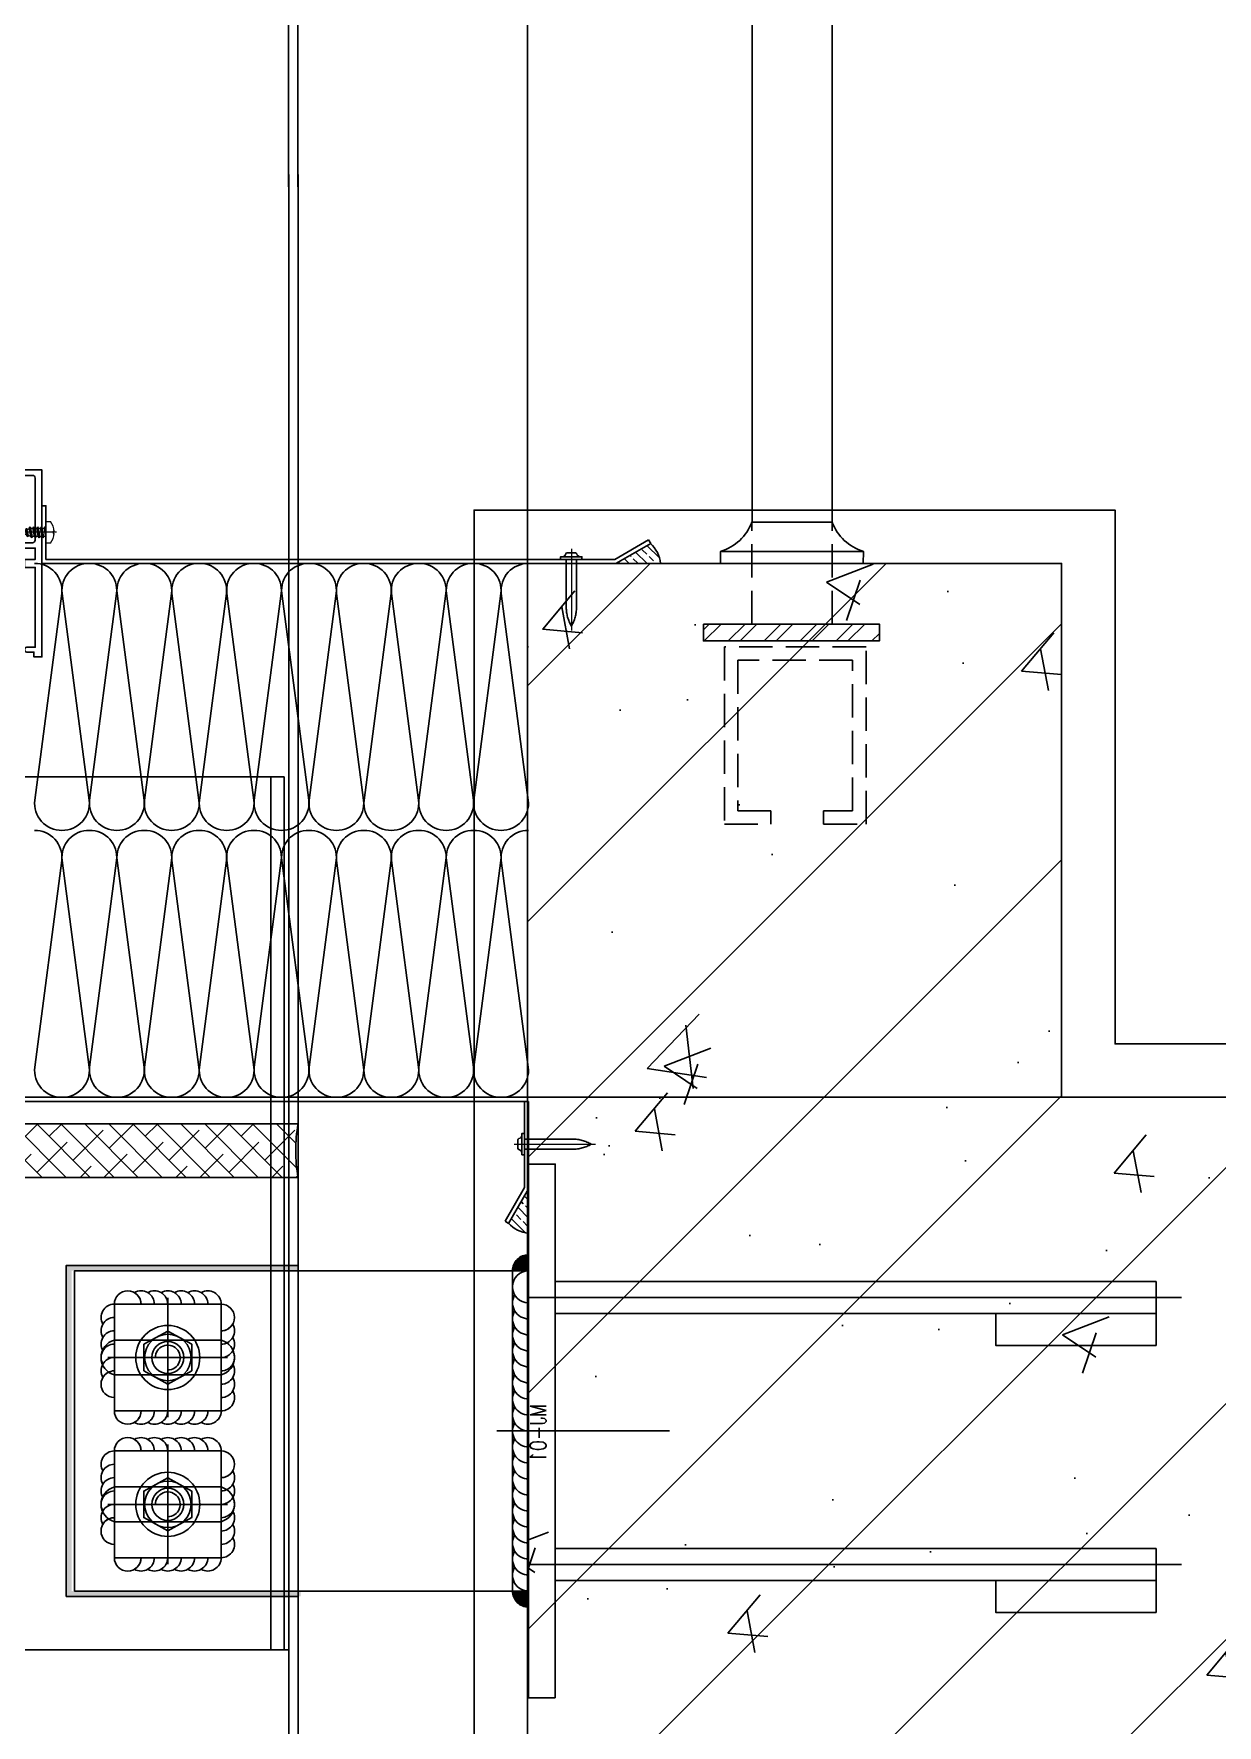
# Model space of a CAD drawing. Extents: x 6843040 to 15500510, y -6507076 to -4940511.
# Drawn here: x 7657600 to 7658043, y -6157280 to -6156646 of the extents above; entities that cross this region are included whole.
import ezdxf
from ezdxf.enums import TextEntityAlignment as Align

# ---------------------------------------------------------------- set-up
doc = ezdxf.new("R2010")
doc.units = 0
doc.header["$LTSCALE"] = 1000
doc.header["$MEASUREMENT"] = 0
for name, pattern in [('ACAD_ISO04W100', [30.5, 24, -3, 0.5, -3]), ('CENTER', [50.8, 31.75, -6.35, 6.35, -6.35]), ('CONTINOUS', [0]), ('DASH', [0.35, 0.25, -0.1]), ('DOTE', [2.42, 2, -0.2, 0.02, -0.2]), ('HIDDEN', [0.375, 0.25, -0.125])]:
    doc.linetypes.add(name, pattern=pattern)
for name, color, linetype, lineweight in [('002CEN', 1, 'CENTER', 13), ('003DOT', 253, 'HIDDEN', 13), ('009CON', 6, 'CONTINOUS', 15)]:
    doc.layers.add(name, color=color, linetype=linetype, lineweight=lineweight)
for name, color, linetype in [('DOTE', 8, 'DOTE'), ('E_LINE_1', 1, 'Continuous'), ('GC', 3, 'Continuous'), ('LT-dim 1', 3, 'Continuous'), ('LT-dim 10', 253, 'Continuous'), ('LT-dim 2', 253, 'Continuous'), ('LT-dim 4', 253, 'Continuous'), ('LT-dim 5', 3, 'Continuous'), ('LT-dim 50', 253, 'Continuous'), ('LT-dim 8', 253, 'Continuous'), ('LT-Fill-密封胶', 113, 'Continuous'), ('LT-Fill-玻璃1', 14, 'Continuous'), ('LT-中线', 6, 'Continuous'), ('LT-文字标注', 7, 'Continuous'), ('LT-焊缝', 1, 'Continuous'), ('LT-铝板', 31, 'Continuous'), ('PUB_HATCH', 8, 'Continuous'), ('Q02中线', 3, 'Continuous'), ('Q03轴线', 1, 'ACAD_ISO04W100'), ('Q08虚线', 75, 'HIDDEN'), ('Q09辅材', 31, 'Continuous'), ('WALL6', 5, 'Continuous'), ('WELDING', 1, 'Continuous'), ('XC', 61, 'Continuous'), ('实体', 7, 'Continuous'), ('批荡层', 213, 'Continuous'), ('紧固件', 40, 'Continuous')]:
    doc.layers.add(name, color=color, linetype=linetype)
doc.styles.add('LT-文字标注', font='romans.shx', dxfattribs={"width": 0.8, "bigfont": 'gbhzfs.shx'})

# ---------------------------------------------------------------- blocks, each defined once
blk = doc.blocks.new('gtdwer34')
at = {"layer": 'WALL6'}
h = blk.add_hatch(dxfattribs=at)
h.set_pattern_fill('ANSI32', color=256, scale=2, style=0)
h.set_pattern_definition([(45, (2115741.957, -882245.928), (-6.73519209, 6.73519209), []), (45, (2115746.447, -882245.928), (-6.73519209, 6.73519209), [])])
h.paths.add_polyline_path([(44309.1, -285946.85), (44243.18, -285946.85), (44243.18, -285953.18), (44309.1, -285953.18)])
for p, q in [((44261.39, -285908.68), (44261.39, -284868.85)), ((44291.39, -285908.79), (44291.39, -284868.85))]:
    blk.add_line(p, q, dxfattribs=at)
at = {"layer": 'WALL6', "linetype": 'DASH', "ltscale": 0.05}
for p, q in [((44261.35, -285946.85), (44261.35, -285908.68)), ((44291.35, -285946.85), (44291.35, -285908.68))]:
    blk.add_line(p, q, dxfattribs=at)
at = {"layer": 'WALL6'}
for points in [[(44249.63, -285924.13), (44249.63, -285919.6, 0.231992), (44261.35, -285908.68), (44290.93, -285908.68)], [(44302.98, -285924.13), (44303.07, -285919.6, -0.231992), (44291.35, -285908.68), (44285.9, -285908.68)]]:
    blk.add_lwpolyline(points, format="xyb", dxfattribs=at)
blk.add_lwpolyline([(44303.07, -285919.6), (44250.05, -285919.6)], dxfattribs=at)
blk.add_lwpolyline([(44243.18, -285946.85), (44309.1, -285946.85), (44309.1, -285953.18), (44243.18, -285953.18)], close=True, dxfattribs=at)
at = {"layer": 'WALL6', "linetype": 'DASH', "ltscale": 0.05}
for points in [[(44288.2, -286021.86), (44304.07, -286021.86), (44304.07, -285955.42), (44251.04, -285955.42), (44251.04, -286021.86), (44268.39, -286021.86)], [(44304.07, -286021.86), (44304.07, -285955.42), (44251.04, -285955.42), (44251.04, -286021.86), (44268.39, -286021.86)], [(44288.2, -286016.86), (44299.07, -286016.86), (44299.07, -285960.42), (44256.04, -285960.42), (44256.04, -286016.86), (44268.39, -286016.86)], [(44268.39, -286016.86), (44268.39, -286021.86)], [(44288.2, -286016.86), (44288.2, -286021.86)]]:
    blk.add_lwpolyline(points, dxfattribs=at)
blk = doc.blocks.new('LT-BLK-20220127160324', base_point=(-28533.23, -2765.2))
at = {"color": 1, "linetype": 'ACAD_ISO04W100', "ltscale": 0.4}
for p, q in [((-28777.8, -2715.17), (-28533.23, -2715.17)), ((-28521.34, -2765.2), (-28586.02, -2765.2)), ((-28777.8, -2815.2), (-28533.23, -2815.2))]:
    blk.add_line(p, q, dxfattribs=at)
at = {"layer": 'GC', "color": 3}
blk.add_lwpolyline([(-28543.23, -2865.2), (-28543.23, -2665.2), (-28533.23, -2665.2), (-28533.23, -2865.2)], close=True, dxfattribs=at)
for points in [[(-28543.23, -2709.17), (-28768.23, -2709.17)], [(-28768.23, -2709.17), (-28768.23, -2733.17), (-28708.23, -2733.17), (-28708.23, -2721.17)], [(-28543.23, -2809.2), (-28768.23, -2809.2)], [(-28768.23, -2809.2), (-28768.23, -2833.2), (-28708.23, -2833.2), (-28708.23, -2821.2)]]:
    blk.add_lwpolyline(points, dxfattribs=at)
at = {"layer": 'GC', "ltscale": 3}
for points in [[(-28768.23, -2721.17), (-28543.23, -2721.17)], [(-28768.23, -2821.2), (-28543.23, -2821.2)]]:
    blk.add_lwpolyline(points, dxfattribs=at)
at = {"layer": 'LT-文字标注', "style": 'LT-文字标注', "width": 0.8}
blk.add_text('MJ-01', height=6, rotation=270, dxfattribs=at).set_placement((-28541.6, -2776.85), align=Align.BOTTOM_RIGHT)
blk = doc.blocks.new('LT-BLK-20230912092320', base_point=(26757.04, -59640.52))
at = {"layer": 'GC', "elevation": 0}
blk.add_lwpolyline([(26737.04, -59620.52), (26737.04, -59660.52), (26777.04, -59660.52), (26777.04, -59620.52)], close=True, dxfattribs=at)
at = {"layer": 'LT-焊缝', "elevation": 0}
for points in [[(26737.04, -59620.52, -0.57735), (26744.54, -59616.19, 0.267949), (26742.04, -59620.52, -0.57735), (26749.54, -59616.19, 0.267949), (26747.04, -59620.52, -0.57735), (26754.54, -59616.19, 0.267949), (26752.04, -59620.52, -0.57735), (26759.54, -59616.19, 0.267949), (26757.04, -59620.52, -0.57735), (26764.54, -59616.19, 0.267949), (26762.04, -59620.52, -1), (26772.04, -59620.52, -1)], [(26737.04, -59660.52, -0.57735), (26732.71, -59653.02, 0.267949), (26737.04, -59655.52, -0.57735), (26732.71, -59648.02, 0.267949), (26737.04, -59650.52, -0.57735), (26732.71, -59643.02, 0.267949), (26737.04, -59645.52, -0.57735), (26732.71, -59638.02, 0.267949), (26737.04, -59640.52, -0.57735), (26732.71, -59633.02, 0.267949), (26737.04, -59635.52, -0.57735), (26732.71, -59628.02, 0.267949), (26737.04, -59630.52, -1), (26737.04, -59620.52, -1)], [(26777.04, -59660.52, 0.57735), (26781.37, -59653.02, -0.267949), (26777.04, -59655.52, 0.57735), (26781.37, -59648.02, -0.267949), (26777.04, -59650.52, 0.57735), (26781.37, -59643.02, -0.267949), (26777.04, -59645.52, 0.57735), (26781.37, -59638.02, -0.267949), (26777.04, -59640.52, 0.57735), (26781.37, -59633.02, -0.267949), (26777.04, -59635.52, 0.57735), (26781.37, -59628.02, -0.267949), (26777.04, -59630.52, 1), (26777.04, -59620.52, 1)], [(26777.04, -59660.52, -0.57735), (26769.54, -59664.85, 0.267949), (26772.04, -59660.52, -0.57735), (26764.54, -59664.85, 0.267949), (26767.04, -59660.52, -0.57735), (26759.54, -59664.85, 0.267949), (26762.04, -59660.52, -0.57735), (26754.54, -59664.85, 0.267949), (26757.04, -59660.52, -0.57735), (26749.54, -59664.85, 0.267949), (26752.04, -59660.52, -0.57735), (26744.54, -59664.85, 0.267949), (26747.04, -59660.52, -1), (26737.04, -59660.52, -1)]]:
    blk.add_lwpolyline(points, format="xyb", dxfattribs=at)
at = {"layer": 'Q02中线'}
for centre, start, end in [((26757.04, -59622.24), 14.85003, 165.14997), ((26757.04, -59658.79), 194.85003, 345.14997)]:
    blk.add_arc(centre, 6.72, start, end, dxfattribs=at)
at = {"layer": 'Q03轴线', "ltscale": 0.2, "elevation": 0}
for points in [[(26757.04, -59618.12), (26757.04, -59662.91)], [(26734.64, -59640.52), (26779.43, -59640.52)]]:
    blk.add_lwpolyline(points, dxfattribs=at)
at = {"layer": 'Q08虚线', "ltscale": 20}
for p, q in [((26750.54, -59660.52), (26750.54, -59620.52)), ((26763.54, -59620.52), (26763.54, -59660.52))]:
    blk.add_line(p, q, dxfattribs=at)
at = {"layer": 'Q09辅材', "elevation": 0}
for points in [[(26757.04, -59628.52, -1), (26757.04, -59652.52, -1), (26757.04, -59628.52, -1)], [(26757.04, -59631.82, -1), (26757.04, -59649.22, -1), (26757.04, -59631.82, -1)], [(26757.04, -59634.52, -1), (26757.04, -59646.52, -1), (26757.04, -59634.52, -1)], [(26761.69, -59640.52, -2.414214), (26757.04, -59635.87, -2.414214)]]:
    blk.add_lwpolyline(points, format="xyb", dxfattribs=at)
blk.add_lwpolyline([(26766.96, -59640.52), (26762, -59631.52), (26752.07, -59631.52), (26747.11, -59640.52), (26752.07, -59649.52), (26762, -59649.52), (26766.96, -59640.52)], dxfattribs=at)
blk = doc.blocks.new('LT-BLK-20240910174306', base_point=(-5314322.42, -274178.33))
at = {"layer": 'LT-Fill-玻璃1'}
h = blk.add_hatch(dxfattribs=at)
h.set_pattern_fill('DOTS', color=8, scale=0.5)
h.set_pattern_definition([(0, (-5830511.4218, -915288.585), (0.396875, 0.79375), [0, -0.79375])])
h.paths.add_polyline_path([(-5314418.42, -274118.33), (-5314418.42, -274116.33), (-5314505.51, -274116.33), (-5314505.51, -274240.33), (-5314417.69, -274240.33), (-5314417.69, -274238.33), (-5314503.51, -274238.33), (-5314503.51, -274118.33)])
at = {"layer": 'WELDING'}
h = blk.add_hatch(color=256, dxfattribs=at)
h.dxf.hatch_style = 1
edge = h.paths.add_edge_path()
edge.add_line((-5314332.42, -274112.33), (-5314332.42, -274118.33))
edge.add_line((-5314332.42, -274118.33), (-5314338.42, -274118.33))
edge.add_arc((-5314332.42, -274118.33), 6, 90, 180, ccw=False)
h = blk.add_hatch(color=256, dxfattribs=at)
h.dxf.hatch_style = 1
edge = h.paths.add_edge_path()
edge.add_line((-5314332.42, -274244.33), (-5314332.42, -274238.33))
edge.add_line((-5314332.42, -274238.33), (-5314338.42, -274238.33))
edge.add_arc((-5314332.42, -274238.33), 6, 180, 270)
at = {"layer": 'GC'}
blk.add_line((-5314338.42, -274118.33), (-5314338.42, -274238.33), dxfattribs=at)
at = {"layer": 'GC', "elevation": 0}
blk.add_lwpolyline([(-5314332.42, -274238.33), (-5314332.42, -274118.33), (-5314502.42, -274118.33), (-5314502.42, -274238.33)], close=True, dxfattribs=at)
at = {"layer": 'LT-dim 2', "color": 8, "elevation": 0}
blk.add_lwpolyline([(-5314418.42, -274116.33), (-5314505.51, -274116.33), (-5314505.51, -274240.33), (-5314418.42, -274240.33)], dxfattribs=at)
at = {"layer": 'LT-dim 5', "color": 1}
for centre, start in [((-5314332.42, -274124.33), 90), ((-5314332.42, -274130.33), 150), ((-5314332.42, -274136.33), 150), ((-5314332.42, -274142.33), 150), ((-5314332.42, -274148.33), 150), ((-5314332.42, -274154.33), 150), ((-5314332.42, -274160.33), 150), ((-5314332.42, -274166.33), 150), ((-5314332.42, -274172.33), 150), ((-5314332.42, -274178.33), 150), ((-5314332.42, -274184.33), 150), ((-5314332.42, -274190.33), 150), ((-5314332.42, -274196.33), 150), ((-5314332.42, -274202.33), 150), ((-5314332.42, -274208.33), 150), ((-5314332.42, -274214.33), 150), ((-5314332.42, -274220.33), 150), ((-5314332.42, -274226.33), 150), ((-5314332.42, -274232.33), 150)]:
    blk.add_arc(centre, 6, start, 270, dxfattribs=at)
at = {"layer": 'WELDING'}
for points in [[(-5314332.42, -274112.33), (-5314332.42, -274118.33), (-5314338.42, -274118.33, -0.414214)], [(-5314332.42, -274244.33), (-5314332.42, -274238.33), (-5314338.42, -274238.33, 0.414214)]]:
    blk.add_lwpolyline(points, format="xyb", close=True, dxfattribs=at)
at = {"layer": 'LT-dim 4', "xscale": -1, "rotation": 90}
for p in [(-5314467.51, -274150.83, 0), (-5314467.51, -274205.83, 0)]:
    blk.add_blockref('LT-BLK-20230912092320', p, dxfattribs=at)
at = {"layer": 'LT-dim 50', "xscale": -1}
blk.add_blockref('LT-BLK-20220127160324', (-5314332.42, -274178.33), dxfattribs=at)
blk = doc.blocks.new('LT-BLK-20240603163343', base_point=(-3102913.41, 295840.95))
at = {"layer": 'LT-Fill-密封胶'}
h = blk.add_hatch(dxfattribs=at)
h.set_pattern_fill('ANSI38', color=8, scale=2, style=0)
h.set_pattern_definition([(45, (-2772054.24, 233924.1444), (-4.49012806, 4.49012806), []), (135, (-2772054.24, 233924.1444), (-13.47038418, 4.49012806), [15.875, -9.525])])
edge = h.paths.add_edge_path()
edge.add_arc((-3103105.18, 295847.94), 53.49, 349.22577, 370.77423, ccw=False)
edge.add_line((-3103052.63, 295837.94), (-3102872.63, 295837.94))
edge.add_arc((-3102820.08, 295847.94), 53.49, 169.22577, 190.77423, ccw=False)
edge.add_line((-3102872.63, 295857.94), (-3103052.63, 295857.94))
at = {"layer": 'GC', "color": 8, "linetype": 'HIDDEN', "ltscale": 50}
for p, q in [((-3102878.38, 295987.94), (-3103047.38, 295987.94)), ((-3103047.38, 295987.94), (-3103047.38, 295660.95)), ((-3103042.38, 295987.94), (-3103042.38, 295660.95)), ((-3102883.38, 295987.94), (-3102883.38, 295660.95)), ((-3102878.38, 295987.94), (-3102878.38, 295660.95)), ((-3102878.38, 295660.95), (-3103049.38, 295660.95))]:
    blk.add_line(p, q, dxfattribs=at)
at = {"layer": 'LT-Fill-密封胶', "color": 8}
for points in [[(-3103052.63, 295857.94, -0.094301), (-3103052.63, 295837.94, 0)], [(-3102872.63, 295857.94, 0.094301), (-3102872.63, 295837.94, 0)]]:
    blk.add_lwpolyline(points, format="xyb", dxfattribs=at)
at = {"layer": 'XC', "ltscale": 0.5}
for p, q in [((-3102872.63, 295857.94), (-3103052.63, 295857.94)), ((-3102872.63, 295837.94), (-3103052.63, 295837.94))]:
    blk.add_line(p, q, dxfattribs=at)
blk = doc.blocks.new('*U255')
at = {"layer": '002CEN', "ltscale": 5}
blk.add_line((-4.05, 0), (10.54, 0), dxfattribs=at)
at = {"layer": '003DOT', "ltscale": 5}
for p, q in [((0, 4), (0, 1.75)), ((0, 1.75), (0, -2.31)), ((0, 1.69), (0.62, -1.55)), ((0, 0), (0.3, -2.11)), ((0.2, 1.55), (0.78, 1.55)), ((0.78, 1.55), (1.1, 2.11)), ((0.78, 1.55), (1.37, -1.55)), ((1.1, 2.11), (1.7, -2.11)), ((1.1, 2.11), (1.43, 1.55)), ((1.43, 1.55), (2.02, -1.55)), ((1.43, 1.55), (2.18, 1.55)), ((2.18, 1.55), (2.5, 2.11)), ((2.18, 1.55), (2.77, -1.55)), ((2.5, 2.11), (3.1, -2.11)), ((2.5, 2.11), (2.83, 1.55)), ((2.83, 1.55), (3.42, -1.55)), ((2.83, 1.55), (3.58, 1.55)), ((3.58, 1.55), (3.9, 2.11)), ((3.58, 1.55), (4.17, -1.55)), ((3.9, 2.11), (4.5, -2.11)), ((3.9, 2.11), (4.23, 1.55)), ((4.23, 1.55), (4.82, -1.55)), ((4.23, 1.55), (4.98, 1.55)), ((4.98, 1.55), (5.3, 2.11)), ((4.98, 1.55), (5.57, -1.55)), ((5.3, 2.11), (5.9, -2.11)), ((5.3, 2.11), (5.63, 1.55)), ((5.63, 1.55), (6.22, -1.55)), ((5.63, 1.55), (5.76, 1.55)), ((5.76, 1.55), (6.47, 1.25)), ((6.47, 1.25), (6.76, 1.74)), ((6.47, 1.25), (6.94, -1.06)), ((6.76, 1.74), (7.22, -1.55)), ((6.76, 1.74), (7.21, 0.95)), ((7.21, 0.95), (7.68, -0.75)), ((7.21, 0.95), (7.96, 0.64)), ((7.96, 0.64), (8.24, 1.13)), ((7.96, 0.64), (8.26, -0.51)), ((8.24, 1.13), (8.54, -1)), ((8.24, 1.13), (8.7, 0.33)), ((8.7, 0.33), (9, -0.21)), ((8.7, 0.33), (9.5, 0)), ((9.5, 0), (9, -0.21)), ((0, -2.31), (0, -4)), ((0.3, -2.11), (0.2, -2.11)), ((0.62, -1.55), (0.3, -2.11)), ((1.37, -1.55), (0.62, -1.55)), ((1.7, -2.11), (1.37, -1.55)), ((2.02, -1.55), (1.7, -2.11)), ((2.77, -1.55), (2.02, -1.55)), ((3.1, -2.11), (2.77, -1.55)), ((3.42, -1.55), (3.1, -2.11)), ((4.17, -1.55), (3.42, -1.55)), ((4.5, -2.11), (4.17, -1.55)), ((4.82, -1.55), (4.5, -2.11)), ((5.57, -1.55), (4.82, -1.55)), ((5.9, -2.11), (5.57, -1.55)), ((6.22, -1.55), (5.9, -2.11)), ((6.94, -1.06), (6.19, -1.37)), ((6.19, -1.37), (6.22, -1.55)), ((7.22, -1.55), (6.94, -1.06)), ((7.68, -0.75), (7.22, -1.55)), ((8.26, -0.51), (7.68, -0.75)), ((8.54, -1), (8.26, -0.51)), ((9, -0.21), (8.54, -1))]:
    blk.add_line(p, q, dxfattribs=at)
for centre, start, end in [((0.2, 1.75), 180, 270), ((0.2, -2.31), 90, 180)]:
    blk.add_arc(centre, 0.2, start, end, dxfattribs=at)
at = {"layer": '009CON'}
for p, q in [((-2.7, 0.4), (-3.09, 0.4)), ((-2.7, -0.4), (-2.7, 0.4)), ((-1.72, 4), (0, 4)), ((-3.09, -0.4), (-2.7, -0.4)), ((0, -4), (-1.72, -4))]:
    blk.add_line(p, q, dxfattribs=at)
for start, end in [(142.02013, 176.47188), (183.52812, 217.97987)]:
    blk.add_arc((3.4, 0), 6.5, start, end, dxfattribs=at)
blk = doc.blocks.new('LT-BLK-20230218091845', base_point=(395239.09, 252820.69))
at = {"layer": 'LT-Fill-玻璃1'}
h = blk.add_hatch(dxfattribs=at)
h.set_pattern_fill('ANSI33', color=8, scale=0.75, style=0)
h.set_pattern_definition([(45, (0, 0), (-3.367596045, 3.367596045), []), (45, (3.3676, 0), (-3.367596045, 3.367596045), [2.38125, -1.190625])])
edge = h.paths.add_edge_path()
edge.add_line((395239.09, 252820.69), (395252.08, 252813.19))
edge.add_arc((395244.39, 252821.78), 11.52, 311.8286, 333.21054)
edge.add_arc((395244.39, 252821.78), 11.52, 333.21054, 354.59247)
edge.add_line((395255.86, 252820.69), (395239.09, 252820.69))
at = {"layer": 'LT-dim 5'}
blk.add_arc((395244.39, 252821.78), 11.52, 311.8286, 354.59247, dxfattribs=at)
blk = doc.blocks.new('LT-BLK-20240528163730', base_point=(-326528.04, 67956.23))
at = {"layer": 'LT-中线'}
for p, q in [((-326529.33, 67957.09), (-326536.83, 67944.1)), ((-326535.33, 67943.67), (-326528.04, 67956.23)), ((-326528.04, 67956.23), (-326529.33, 67957.09)), ((-326536.83, 67944.1), (-326536.83, 67911.34)), ((-326535.33, 67911.34), (-326535.33, 67943.67))]:
    blk.add_line(p, q, dxfattribs=at)
at = {"layer": 'LT-Fill-玻璃1', "rotation": 90.00000000172149}
blk.add_blockref('LT-BLK-20230218091845', (-326536.83, 67944.01), dxfattribs=at)
blk = doc.blocks.new('sd425')
at = {"layer": '实体', "color": 1, "linetype": 'CENTER', "lineweight": 18}
blk.add_line((-0.05, 3.92), (-0.05, -26.62), dxfattribs=at)
at = {"layer": '紧固件', "color": 40}
blk.add_lwpolyline([(4, 0), (-4, 0), (-4, 0.98), (4, 0.98)], close=True, dxfattribs=at)
blk.add_lwpolyline([(-3.5, 0.98, 0.342434), (-2.05, 2.11, -0.350221), (-1.56, 2.48), (1.57, 2.48, -0.341999), (2.05, 2.1, 0.348555), (3.5, 0.98)], format="xyb", dxfattribs=at)
at = {"layer": '紧固件', "color": 40, "linetype": 'HIDDEN', "ltscale": 2}
blk.add_lwpolyline([(1.87, 0), (1.87, -18, -0.131642), (-0.04, -24.99, -0.131531), (-1.93, -18), (-1.93, 0)], format="xyb", dxfattribs=at)
blk = doc.blocks.new('LT-BLK-20240528163734', base_point=(-326528.04, 67956.23))
at = {"rotation": 270}
blk.add_blockref('sd425', (-326535.33, 67927.36), dxfattribs=at)
at = {"layer": 'LT-dim 50'}
blk.add_blockref('LT-BLK-20240528163730', (-326528.04, 67956.23), dxfattribs=at)
blk = doc.blocks.new('LT-BLK-20240910160700', base_point=(-5089123.43, -205701.59))
at = {"layer": 'LT-铝板'}
for points in [[(-5089076.93, -205700.09), (-5089076.93, -205695.84), (-5089120.93, -205695.84), (-5089120.93, -205700.09), (-5089116.93, -205700.09), (-5089116.93, -205703.09), (-5089120.93, -205703.09), (-5089120.93, -205732.99), (-5089117.83, -205732.99, -1), (-5089117.83, -205734.79), (-5089120.43, -205734.79), (-5089120.43, -205736.59), (-5089123.43, -205736.59), (-5089123.43, -205666.59), (-5089063.43, -205666.59), (-5089063.43, -205669.84), (-5089064.63, -205669.84), (-5089064.63, -205668.79), (-5089067.63, -205668.79), (-5089067.63, -205674.39), (-5089064.63, -205674.39), (-5089064.63, -205673.34), (-5089063.43, -205673.34), (-5089063.43, -205687.09), (-5089063.43, -205687.09), (-5089063.43, -205690.09), (-5089063.43, -205690.09), (-5089063.43, -205692.34), (-5089063.93, -205692.34), (-5089063.93, -205695.34), (-5089063.43, -205695.34), (-5089063.43, -205698.34), (-5089066.43, -205698.34), (-5089066.43, -205696.34), (-5089073.43, -205696.34, 0.414214), (-5089074.43, -205697.34), (-5089074.43, -205705.84, 0.414214), (-5089073.43, -205706.84), (-5089066.43, -205706.84), (-5089066.43, -205704.84), (-5089063.43, -205704.84), (-5089063.43, -205707.84), (-5089063.93, -205707.84), (-5089063.93, -205710.84), (-5089063.43, -205710.84), (-5089063.43, -205729.84), (-5089064.63, -205729.84), (-5089064.63, -205728.79), (-5089067.63, -205728.79), (-5089067.63, -205734.39), (-5089064.63, -205734.39), (-5089064.63, -205733.34), (-5089063.43, -205733.34), (-5089063.43, -205736.59), (-5089069.43, -205736.59), (-5089069.43, -205734.79), (-5089072.03, -205734.79, -1), (-5089072.03, -205732.99), (-5089069.43, -205732.99), (-5089069.43, -205728.09, -0.414214), (-5089067.93, -205726.59), (-5089066.43, -205726.59), (-5089066.43, -205710.34, 0.414214), (-5089067.43, -205709.34), (-5089075.93, -205709.34, -0.414214), (-5089076.93, -205708.34), (-5089076.93, -205703.09), (-5089080.93, -205703.09), (-5089080.93, -205700.09)], [(-5089120.93, -205692.84), (-5089120.93, -205669.59, -0.414214), (-5089119.93, -205668.59), (-5089069.63, -205668.59), (-5089069.63, -205675.09, 0.414214), (-5089068.13, -205676.59), (-5089066.43, -205676.59), (-5089066.43, -205692.34, -0.414214), (-5089067.93, -205693.84), (-5089119.93, -205693.84, -0.414214)]]:
    blk.add_lwpolyline(points, format="xyb", close=True, dxfattribs=at)
blk = doc.blocks.new('LT-BLK-20240910180156', base_point=(-5314482.17, -280328.33, 0))
at = {"layer": 'GC', "color": 8, "linetype": 'HIDDEN', "ltscale": 20}
blk.add_line((-5314421.92, -281849.03), (-5314421.92, -279857.64), dxfattribs=at)
at = {"layer": 'LT-dim 1', "extrusion": (0, 1.22465e-16, -1)}
for points in [[(5314517.17, -280003.33, 0.451718), (5314506.97, -280014.59), (5314517.08, -280092.07, -0.451718), (5314506.89, -280103.33, -0.451718), (5314496.69, -280092.07), (5314506.81, -280014.59, 0.451718), (5314496.61, -280003.33, 0.451718), (5314486.42, -280014.59), (5314496.53, -280092.07, -0.451718), (5314486.33, -280103.33, -0.451718), (5314476.14, -280092.07), (5314486.25, -280014.59, 0.451718), (5314476.06, -280003.33, 0.451718), (5314465.86, -280014.59), (5314475.97, -280092.07, -0.451718), (5314465.78, -280103.33, -0.451718), (5314455.58, -280092.07), (5314465.7, -280014.59, 0.451718), (5314455.5, -280003.33, 0.451718), (5314445.3, -280014.59), (5314455.42, -280092.07, -0.451718), (5314445.22, -280103.33, -0.451718), (5314435.03, -280092.07), (5314445.14, -280014.59, 0.451718), (5314434.94, -280003.33, 0.451718), (5314424.75, -280014.59), (5314434.86, -280092.07, -0.451718), (5314424.67, -280103.33, -0.451718), (5314414.47, -280092.07), (5314424.58, -280014.59, 0.451718), (5314414.39, -280003.33, 0.451718), (5314404.19, -280014.59), (5314414.31, -280092.07, -0.451718), (5314404.11, -280103.33, -0.451718), (5314393.92, -280092.07), (5314404.03, -280014.59, 0.451718), (5314393.83, -280003.33, 0.451718), (5314383.64, -280014.59), (5314393.75, -280092.07, -0.451718), (5314383.56, -280103.33, -0.451718), (5314373.36, -280092.07), (5314383.47, -280014.59, 0.451718), (5314373.28, -280003.33, 0.451718), (5314363.08, -280014.59), (5314373.2, -280092.07, -0.451718), (5314363, -280103.33, -0.451718), (5314352.8, -280092.07), (5314362.92, -280014.59, 0.451718), (5314352.72, -280003.33, 0.451718), (5314342.53, -280014.59), (5314352.64, -280092.07, -0.451718), (5314342.44, -280103.33, -0.451718), (5314332.25, -280092.07), (5314342.36, -280014.59, 0.451718), (5314332.17, -280003.33)], [(5314517.17, -280103.33, 0.451718), (5314506.97, -280114.59), (5314517.08, -280192.07, -0.451718), (5314506.89, -280203.33, -0.451718), (5314496.69, -280192.07), (5314506.81, -280114.59, 0.451718), (5314496.61, -280103.33, 0.451718), (5314486.42, -280114.59), (5314496.53, -280192.07, -0.451718), (5314486.33, -280203.33, -0.451718), (5314476.14, -280192.07), (5314486.25, -280114.59, 0.451718), (5314476.06, -280103.33, 0.451718), (5314465.86, -280114.59), (5314475.97, -280192.07, -0.451718), (5314465.78, -280203.33, -0.451718), (5314455.58, -280192.07), (5314465.7, -280114.59, 0.451718), (5314455.5, -280103.33, 0.451718), (5314445.3, -280114.59), (5314455.42, -280192.07, -0.451718), (5314445.22, -280203.33, -0.451718), (5314435.03, -280192.07), (5314445.14, -280114.59, 0.451718), (5314434.94, -280103.33, 0.451718), (5314424.75, -280114.59), (5314434.86, -280192.07, -0.451718), (5314424.67, -280203.33, -0.451718), (5314414.47, -280192.07), (5314424.58, -280114.59, 0.451718), (5314414.39, -280103.33, 0.451718), (5314404.19, -280114.59), (5314414.31, -280192.07, -0.451718), (5314404.11, -280203.33, -0.451718), (5314393.92, -280192.07), (5314404.03, -280114.59, 0.451718), (5314393.83, -280103.33, 0.451718), (5314383.64, -280114.59), (5314393.75, -280192.07, -0.451718), (5314383.56, -280203.33, -0.451718), (5314373.36, -280192.07), (5314383.47, -280114.59, 0.451718), (5314373.28, -280103.33, 0.451718), (5314363.08, -280114.59), (5314373.2, -280192.07, -0.451718), (5314363, -280203.33, -0.451718), (5314352.8, -280192.07), (5314362.92, -280114.59, 0.451718), (5314352.72, -280103.33, 0.451718), (5314342.53, -280114.59), (5314352.64, -280192.07, -0.451718), (5314342.44, -280203.33, -0.451718), (5314332.25, -280192.07), (5314342.36, -280114.59, 0.451718), (5314332.17, -280103.33)]]:
    blk.add_lwpolyline(points, format="xyb", dxfattribs=at)
at = {"layer": 'LT-中线'}
for p, q in [((-5314528.64, -280204.86), (-5314332.17, -280204.86)), ((-5314527.14, -280203.33), (-5314332.17, -280203.33))]:
    blk.add_line(p, q, dxfattribs=at)
for points in [[(-5314512.92, -280001.83), (-5314512.92, -279981.71), (-5314514.42, -279981.71), (-5314514.42, -280001.83)], [(-5314332.17, -280003.33), (-5314514.42, -280003.33), (-5314514.42, -280001.83)], [(-5314512.92, -280001.83), (-5314332.17, -280001.83)]]:
    blk.add_lwpolyline(points, dxfattribs=at)
at = {"layer": 'LT-铝板'}
blk.add_line((-5314418.42, -281849.03), (-5314418.42, -279857.64), dxfattribs=at)
at = {"rotation": 180}
blk.add_blockref('*U255', (-5314512.92, -279991.68), dxfattribs=at)
at = {"layer": 'LT-dim 1', "ltscale": 1000}
blk.add_blockref('LT-BLK-20240910174306', (-5314322.17, -280328.33), dxfattribs=at)
at = {"layer": 'LT-dim 10', "xscale": -1}
blk.add_blockref('LT-BLK-20240603163343', (-5314557.64, -280230.33), dxfattribs=at)
at = {"layer": 'LT-dim 50', "xscale": -1, "rotation": 270}
blk.add_blockref('LT-BLK-20240528163734', (-5314287.28, -279994.55), dxfattribs=at)
at = {"layer": 'LT-dim 50', "rotation": 180}
blk.add_blockref('LT-BLK-20240528163734', (-5314340.95, -280249.75), dxfattribs=at)
at = {"layer": 'LT-dim 8', "ltscale": 1000, "xscale": -1}
blk.add_blockref('LT-BLK-20240910160700', (-5314514.42, -280003.33), dxfattribs=at)
blk = doc.blocks.new('*U266')
at = {"layer": 'GC', "color": 8, "linetype": 'HIDDEN', "ltscale": 20}
blk.add_line((208.19, -1258.9), (208.19, 1174.55), dxfattribs=at)
at = {"layer": 'LT-铝板'}
blk.add_line((211.69, -1258.9), (211.69, 1174.55), dxfattribs=at)

msp = doc.modelspace()

# ---------------------------------------------------------------- hatches: boundary and pattern name
at = {"layer": 'PUB_HATCH'}
h = msp.add_hatch(dxfattribs=at)
h.set_pattern_fill('钢筋混凝土', color=256, scale=25, style=0)
h.set_pattern_definition([(45, (9656.875, 13439.296), (-44.19417382, 44.19417382), []), (50, (9656.88, 13439.3), (179.3150457, -15.6880337), [18.75, -206.25]), (355, (9656.88, 13439.3), (-34.6878334, 188.0480334), [15, -165]), (100.4514, (9671.82, 13437.99), (144.6273454, 172.3598855), [15.9350475, -175.285528]), (46.1842, (9656.88, 13489.3), (266.810262, -41.3797536), [28.125, -309.375]), (96.6356, (9679.1, 13485.85), (233.6656764, 243.529468), [23.902572, -262.92825]), (351.1842, (9656.88, 13489.3), (233.665486, 243.52965), [22.5, -247.5]), (21, (9681.88, 13476.8), (149.226763, -100.6547227), [18.75, -206.25]), (326, (9681.88, 13476.8), (60.828833, 181.2875113), [15, -165]), (71.4514, (9694.31, 13468.4), (210.055657, 80.6326242), [15.9350475, -175.285528]), (37.5, (9656.875, 13439.296), (3.03996383, 83.22346346), [0, -163, 0, -167.5, 0, -165.625]), (7.5, (9656.875, 13439.3), (65.7673844, 98.602928), [0, -95.5, 0, -159.25, 0, -63.125]), (327.5, (9601.125, 13439.296), (133.45560904, -5.63871793), [0, -62.5, 0, -195, 0, -258.75]), (317.5, (9576.13, 13439.3), (145.7965423, 25.0262456), [0, -81.25, 0, -129.5, 0, -183.75])])
h.paths.add_polyline_path([(7657784.57, -6156844.59), (7657784.57, -6158544.59), (7658284.57, -6158544.59), (7658284.57, -6157174.59), (7658668.55, -6157174.59), (7658668.55, -6157044.59), (7657984.57, -6157044.59), (7657984.57, -6156844.59)])

# ---------------------------------------------------------------- linework, layer by layer
at = {"layer": 'DOTE', "ltscale": 0.25}
msp.add_line((7657784.57, -6181287.38), (7657784.57, -6150944.59), dxfattribs=at)
at = {"layer": 'DOTE', "linetype": 'DOTE', "ltscale": 0.25}
msp.add_lwpolyline([(7655209.57, -6157044.59), (7658668.55, -6157044.59)], dxfattribs=at)
at = {"layer": 'E_LINE_1'}
msp.add_lwpolyline([(7657784.57, -6156844.59), (7657784.57, -6158544.59), (7658284.57, -6158544.59), (7658284.57, -6157174.59), (7658668.55, -6157174.59), (7658668.55, -6157044.59), (7657984.57, -6157044.59), (7657984.57, -6156844.59), (7657784.57, -6156844.59)], dxfattribs=at)
at = {"layer": '批荡层'}
msp.add_lwpolyline([(7658668.55, -6157024.59), (7658004.57, -6157024.59), (7658004.57, -6156824.59), (7657764.57, -6156824.59), (7657764.57, -6158564.59), (7658304.57, -6158564.59), (7658304.57, -6157194.59), (7658668.55, -6157194.59)], dxfattribs=at)

# ---------------------------------------------------------------- block references
for name, p in [('*U266', (7657486.88, -6155444.59)), ('gtdwer34', (7613607.25, -5870920.47))]:
    msp.add_blockref(name, p)
at = {"layer": 'LT-dim 1', "ltscale": 1000}
msp.add_blockref('LT-BLK-20240910180156', (7657634.93, -6157169.59, 0), dxfattribs=at)

doc.saveas('drawing.dxf')
